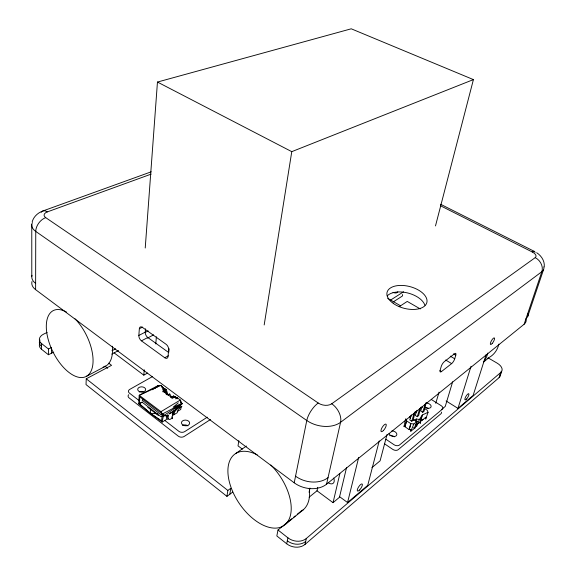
<?xml version="1.0" encoding="UTF-8"?>
<svg xmlns="http://www.w3.org/2000/svg" width="576" height="576" viewBox="0 0 576 576"><rect width="100%" height="100%" fill="white"/><g stroke="black" fill="none" stroke-linecap="round" stroke-linejoin="round"><path stroke-width="0.86" d="M526.176 319.198A18.036 9.497 18.2 0 1 524.117 324.252L326.542 484.214A22.939 16.574 13.7 0 1 294.214 482.803L35.618 289.656L35.755 231.415A20.225 10.332 0.9 0 1 32.414 222.588M53.762 352.116L48.42 354.744L41.558 349.301L41.594 343.591A11.254 6.811 -1.8 0 1 43.87 333.994L47.124 332.46M48.42 354.744L48.485 349.02L41.594 343.591M51.43 353.261L51.509 347.544L48.485 349.02M150.451 408.319L150.314 413.251L162.158 422.086L166.514 419.465L166.874 415.526L163.375 415.778L160.97 411.667L139.205 395.316L158.062 385.618L160.805 385.423L163.512 387.972L160.805 385.423L139.205 395.316L138.701 403.79L150.314 413.251L161.575 420.79L162.346 414.029L182.059 403.69L180.324 400.039L177.437 397.886L175.81 398.916L175.644 396.958L173.722 396.094L170.813 397.138L173.578 397.706L175.644 396.958L176.184 397.469L175.795 397.382M108.713 363.175L111.55 365.342L86.249 378.799L86.026 384.581L226.937 496.368L232.718 492.113M157.91 413.827L150.343 413.266L139.457 403.718L139.795 396.842L162.346 414.029L163.858 414.533M145.231 248.004L157.457 82.051L351.238 28.8L473.414 79.596L435.492 225.929M139.342 328.73A4.262 2.39 63 0 1 142.459 327.406L166.018 344.232A4.342 2.477 62.1 0 1 168.674 349.769L168.034 356.537A4.327 2.455 61.9 0 1 164.758 357.754L141.437 340.841A4.248 2.369 62.8 0 1 138.845 335.448L139.342 328.73L142.546 327.096M168.178 352.159L147.809 337.507A4.219 2.376 62.8 0 1 145.231 332.15L145.49 328.802M114.084 352.843L143.806 375.156L144.23 369.785M155.772 343.93L156.384 336.816M170.813 397.138L173.722 396.094L173.578 397.706L171.958 397.721L162.994 391.018L164.304 390.089L165.074 390.362L167.846 394.452L166.327 389.592L163.066 387.929L163.123 389.398L163.886 388.62L166.327 389.592L165.074 390.362M168.754 352.318L169.092 348.746M162.907 391.846L162.994 391.018M180.346 401.832L182.059 403.69C176.602 407.448 171.626 411.538 172.332 418.694M181.066 406.944L180.742 409.486L177.235 411.451M428.054 412.308L425.707 419.105L425.88 417.175L422.467 419.998L420.163 420.876L420.257 423.396L422.338 414.972L428.054 412.308L427.205 410.227L424.382 408.449M226.937 496.368L227.837 490.442L230.753 488.304L229.846 494.23M238.831 440.647L238.025 445.867L242.345 449.107M264.182 324.958L291.773 151.654L473.414 79.596M172.051 398.707L172.21 397.786L175.644 396.958M162.158 422.086L163.375 415.778L182.059 403.69L174.816 411.437L173.606 414.929L172.231 413.935M291.751 518.767L278.006 529.999L276.833 535.954L286.69 543.773A13.082 10.231 14.7 0 0 305.042 544.399L499.097 377.64L500.825 372.427A10.44 5.976 19.3 0 0 497.11 363.118L488.455 358.078L483.48 362.138M164.844 389.074L164.47 390.938L166.702 394.049M294.214 482.803L306.778 420.502A14.638 5.717 -56.6 0 1 318.226 403.02A9.684 6.35 12.9 0 0 331.726 403.776L535.219 257.638A7.517 3.55 17.1 0 0 532.224 251.971L440.683 205.855M286.69 543.773L287.914 537.811L278.006 529.999M309.074 492.307L309.982 488.066M305.042 544.399L306.353 538.452L500.825 372.427M309.118 497.174L317.009 490.795L317.779 487.289M326.542 484.214L340.582 422.302A14.666 9.396 55.3 0 0 331.726 403.776M405.533 419.602L403.942 426.607L405.007 425.318M410.479 417.73L410.882 415.987M317.009 490.795L333.043 502.668L339.898 473.53M415.21 411.509L413.179 420.084L411.782 421.222L409.745 419.897L411.372 414.785M346.55 467.597L339.451 497.297L333.043 502.668M420.523 407.909L418.673 415.591L417.298 416.714L415.267 415.404L416.902 410.321M426.161 402.66L424.087 411.163L422.734 412.272L420.71 410.976L422.078 406.757M339.624 496.728L347.566 502.546L358.675 457.459M379.231 440.914L367.74 485.338L347.566 502.546M387.043 434.462L380.102 460.822L371.909 467.662M409.277 429.502L410.825 423.626L406.541 420.862L404.964 426.766L409.169 429.588L410.724 429.725L410.803 431.237L414.878 428.09L417.197 421.25L413.179 420.084L416.47 419.026L419.357 419.472L422.338 414.972L420.473 420.034M173.153 413.669L173.938 410.782L174.816 411.437M409.169 429.588L410.825 423.626L413.842 424.015L417.197 421.25L415.058 426.139L414.878 428.09L413.302 427.774M405.734 418.73L406.649 420.775L404.964 426.766L404.568 425.671M415.757 421.56L416.47 419.026M435.773 403.301L439.042 392.134M454.716 358.79L455.767 355.248A4.075 1.282 -59.6 0 0 454.572 353.729L444.348 361.62A4.14 1.318 -59.4 0 0 441.202 366.538L440.165 370.123A4.126 1.31 -59.4 0 0 441.454 371.578L451.649 363.6A4.068 1.274 -59.6 0 0 454.716 358.79L450.223 356.119M411.782 421.222L414.266 412.913M417.298 416.714L419.789 408.442M452.65 381.787L445.248 406.418L441.814 409.291M422.734 412.272L425.232 404.035M446.119 400.975L457.978 408.377L471.031 366.278M486.072 354.751L473.126 395.46L457.978 408.377M172.289 415.015L173.333 411.811L182.059 403.69M524.117 324.252L541.858 271.678A18.677 8.964 17.3 0 0 543.83 266.911M527.731 316.426L543.55 269.626M32.191 221.825C33.581 216.72 37.807 212.839 42.689 211.046L151.222 171.814M419.357 419.472L416.556 426.708L416.239 425.153L420.509 421.625M413.842 424.015L410.803 431.237L410.537 429.602M166.234 416.887L166.874 415.526L168.523 415.289L167.674 419.566L167.652 414.612M172.75 397.058L173.722 396.094M156.168 387.454L158.062 385.618L155.218 387.778M156.074 387.389L158.062 385.618L155.326 387.85M178.286 402.833L173.167 407.189L181.49 403.567L180.634 401.99M293.789 517.104L295.15 515.995M297.187 514.325L301.961 510.43M285.199 524.549L303.444 509.63M235.49 453.665L246.434 446.033M168.271 395.006L169.762 394.013L171.497 397.066M420.984 420.883L423.014 419.551M399.168 306.706L407.239 301.421L420.293 308.945M210.456 419.537L184.126 436.478A4.075 2.866 3.8 0 1 178.358 436.19L129.06 397.886A3.953 2.635 1.1 0 1 128.743 394.697M393.034 302.054L402.048 296.251A3.175 1.735 14.2 0 0 402.343 294.574M207.302 417.175L184.673 431.633A4.09 2.858 3.9 0 1 178.884 431.338L164.743 420.408M390.29 300.269L403.085 292.09A3.182 1.728 14.2 0 0 403.466 291.73M162.482 415.793L160.97 416.729L142.013 402.091M169.049 413.762L173.938 410.782M173.606 414.929L177.206 412.747L178.322 409.248L181.901 406.339L178.949 407.866M160.97 411.667L180.324 400.039M162.965 389.174L163.649 388.778M143.633 399.37L142.171 400.205L161.143 414.835L162.648 414M163.426 391.543L164.47 390.938L164.47 390.053M152.179 389.743L159.149 385.747M152.381 376.625L129.787 389.376A3.967 2.628 1.2 0 0 129.398 393.084L139.291 400.73M139.457 403.718L142.308 402.12M143.806 375.156L147.557 373.061M164.758 357.754L168.278 355.81M166.068 394.106L166.774 393.718M86.407 376.337L105.638 366.156M141.437 340.841L147.809 337.507M147.485 338.083L153.619 334.865M111.737 354.11L118.562 350.554M111.967 350.719L115.625 348.826M138.845 335.448L145.231 332.15M145.058 332.503L148.183 330.89M172.512 413.906L173.851 413.222M169.078 413.914L173.333 411.811M138.701 403.79L140.89 402.732M163.958 392.184L165.65 391.572L166.81 394.243M41.17 212.328A11.765 6.206 67.5 0 1 47.304 211.91L151.142 174.125M167.098 394.913L169.762 394.013M163.375 415.778L167.602 415.757M420.761 407.275L422.237 407.462M415.368 411.66L416.88 411.854M440.546 204.235L534.226 251.338M161.33 386.863L163.512 387.972M157.457 82.051L291.773 151.654M387.662 298.31L400.55 305.798M453.514 353.909L455.767 355.248M445.666 360.014L451.649 363.6M439.949 370.663L441.454 371.578M431.316 399.485L441.166 405.677A3.794 2.369 18.8 0 1 442.26 409.277L399.485 445.018A3.996 2.671 18.1 0 1 394.063 444.744L385.898 439.243M177.437 397.886L177.494 398.729L175.738 397.548M384.617 443.858L392.796 449.402A3.982 2.678 18.2 0 0 398.21 449.669L440.906 413.791A3.78 2.376 18.9 0 0 441.439 412.128M47.304 211.91A8.143 4.09 1.1 0 0 45.698 217.62L318.226 403.02M536.659 252.706C541.411 255.744 544.932 261.144 544.226 266.947M167.429 394.214L168.746 395.201M104.868 366.163L107.698 368.33M147.78 407.29L158.386 415.49M86.249 378.799L227.837 490.442M409.615 416.693L410.63 418.068M166.162 392.27L166.817 393.876M177.185 397.872L177.494 398.729M163.094 388.094L163.123 389.398M31.774 224.698L31.788 276.422M35.618 289.656A19.483 10.886 -0.4 0 1 31.997 281.513M328.039 477.619A23.054 16.524 13.6 0 1 295.553 476.172M35.633 283.406A19.562 10.836 -0.2 0 1 31.997 275.306M528.077 313.574A18.101 9.446 18.1 0 1 526.025 318.6M45.698 217.62A11.945 8.165 -52 0 0 35.755 231.415L306.778 420.502A24.019 15.998 13 0 0 340.582 422.302L541.858 271.678A11.124 9.122 48.7 0 0 535.219 257.638M532.224 251.971A10.886 3.226 -61.8 0 1 535.061 252.54M387.209 295.884A20.448 11.297 14.6 0 1 407.714 292.968A20.448 11.297 14.6 0 1 424.894 305.222M333.684 478.044A6.509 3.96 53.8 0 1 333.202 483.286A6.509 3.96 53.8 0 1 328.183 482.638M309.298 488.426A42.437 24.725 55.6 0 1 300.499 511.625M270.835 465.012A43.337 24.516 55.9 0 1 282.888 526.19A43.337 24.516 55.9 0 1 231.077 487.505A43.337 24.516 55.9 0 1 257.22 454.846M487.778 353.081A33.732 25.171 51.3 0 1 483.754 361.678M498.859 344.117A33.192 25.099 50.9 0 1 487.75 358.164M112.349 346.248A36.151 18.95 63.7 0 1 103.111 367.142M75.046 318.823A36.806 18.691 63.7 0 1 88.517 374.746A36.806 18.691 63.7 0 1 49.579 343.886A36.806 18.691 63.7 0 1 66.593 312.12M305.698 541.433A13.111 10.217 14.7 0 1 287.302 540.799M500.292 373.795A10.404 6.005 19.5 0 1 499.097 377.64M501.156 371.203A10.426 5.99 19.4 0 1 499.961 375.041M41.558 349.301A11.21 6.84 -1.9 0 1 40.01 342.871M41.58 346.45A11.232 6.826 -1.9 0 1 40.025 340.027M306.353 538.452A13.14 10.21 14.6 0 1 287.914 537.811M168.761 418.255A1.022 0.706 3.1 0 0 168.71 419.249A1.022 0.706 3.1 0 0 170.165 419.328L171.958 418.219A1.022 0.706 3.3 0 0 171.619 417.038M182.527 425.412A4.082 2.851 4.1 0 1 187.956 425.894M139.226 391.954A3.982 2.65 1.7 0 1 143.194 391.946M389.635 435.708A3.982 2.657 17.7 0 1 394.373 436.831M391.846 430.934A3.996 2.65 17.6 0 1 396.742 433.757A3.996 2.65 17.6 0 1 393.61 436.529A3.996 2.65 17.6 0 1 389.081 433.375M425.448 407.628A3.823 2.419 18.4 0 1 428.371 408.658M425.995 403.121A3.838 2.405 18.3 0 1 430.639 405.079A3.838 2.405 18.3 0 1 429.646 408.096A3.838 2.405 18.3 0 1 424.742 406.908M397.793 291.794A3.226 1.757 14 0 1 392.998 292.349M492.228 343.418A3.766 1.094 -60.2 0 0 494.366 337.939A3.766 1.094 -60.2 0 0 490.752 342.173A3.766 1.094 -60.2 0 0 492.228 343.418M383.443 430.495A4.414 1.469 -57.7 0 0 385.999 424.174A4.414 1.469 -57.7 0 0 381.391 428.976A4.414 1.469 -57.7 0 0 383.443 430.495M393.509 303.574A20.534 11.225 14.5 0 0 426.593 303.336A20.534 11.225 14.5 0 0 400.759 285.415A20.534 11.225 14.5 0 0 393.509 303.574M466.546 399.031A3.6 1.03 -59.2 0 0 468.814 393.768A3.6 1.03 -59.2 0 0 465.329 397.606A3.6 1.03 -59.2 0 0 466.546 399.031M359.467 490.082A4.219 1.346 -56.6 0 0 362.21 484.049A4.219 1.346 -56.6 0 0 357.79 488.405A4.219 1.346 -56.6 0 0 359.467 490.082M183.276 425.225A4.097 2.844 4.2 0 0 189.648 423.295A4.097 2.844 4.2 0 0 183.766 420.314A4.097 2.844 4.2 0 0 183.276 425.225M139.558 391.666A3.996 2.642 1.8 0 0 145.67 389.642A3.996 2.642 1.8 0 0 139.817 387.101A3.996 2.642 1.8 0 0 139.558 391.666"/></g></svg>
